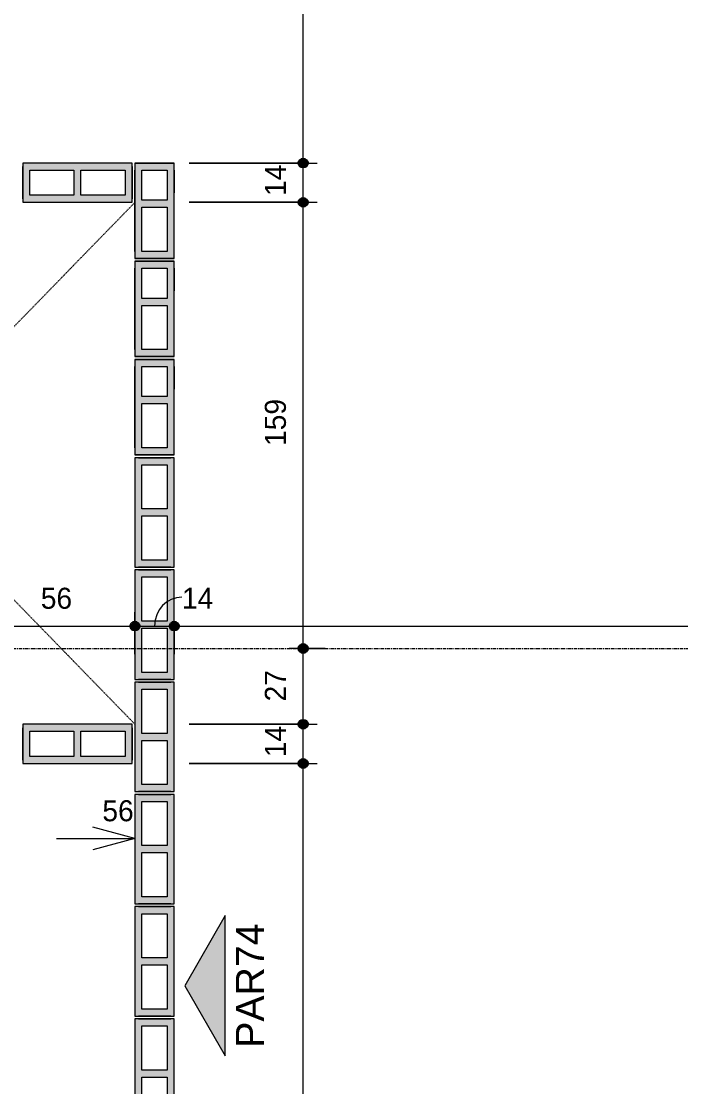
# Model space of a CAD drawing. Header units: centimetres. Extents: x 170 to 13810, y -2277 to 8860.
# Drawn here: x 12794.1 to 13029.1, y -289.9 to 89.7 of the extents above; entities that cross this region are included whole.
import ezdxf

# ---------------------------------------------------------------- set-up
doc = ezdxf.new("R2010")
doc.units = ezdxf.units.CM
doc.linetypes.add('Linha de eixo', pattern=[2.2225, 1.27, -0.3175, 0.3175, -0.3175])
doc.linetypes.add('Projeção', pattern=[0.396875, 0.238125, -0.15875])
for name, color, linetype, lineweight, true_color in [('A-ANNO-DIMS-1', 1, 'Continuous', 9, 0xff0000), ('G-ANNO-SYMB-1', 251, 'Continuous', 9, 0x646464), ('S-BEAM-3', 9, 'Continuous', 9, 0xc0c0c0), ('S-BEAM-8', 142, 'Continuous', 9, 0x0080c0)]:
    doc.layers.add(name, color=color, linetype=linetype, lineweight=lineweight, true_color=true_color)
for name, color, linetype, lineweight in [('A-ANNO-DIMS-50', 7, 'Continuous', 9), ('A-DETL-GENF', 7, 'Continuous', 9), ('A-FLOR-OVHD', 7, 'Projeção', 9), ('G-ANNO-SYMB', 7, 'Continuous', 9), ('S-BEAM', 7, 'Continuous', 9), ('S-BEAM-2', 7, 'Continuous', 13), ('S-GRID-1', 7, 'Linha de eixo', 9)]:
    doc.layers.add(name, color=color, linetype=linetype, lineweight=lineweight)
doc.styles.add('Arial_1', font='arial.ttf', dxfattribs={"height": 10})
doc.styles.add('Bahnschrift_13', font='', dxfattribs={"height": 7.5})
doc.styles.get('Bahnschrift_13').set_extended_font_data('Bahnschrift')
doc.dimstyles.new('COTA_ACUMULADA', dxfattribs={"dimscale": 30.48, "dimtxt": 8.33133, "dimasz": 0.049213, "dimexe": 0, "dimexo": 0.0625, "dimgap": 0.131234, "dimtad": 0, "dimjust": 2, "dimdec": 0, "dimzin": 0, "dimdsep": 46, "dimtxsty": 'Bahnschrift_13', "dimblk1": 'NONE', "dimblk2": 'OPEN30', "dimsah": 1, "dimcen": 0.09, "dimse1": 1, "dimsd1": 1, "dimazin": 0, "dimtfac": 1, "dimtdec": 4, "dimtix": 1, "dimtmove": 2, "dimatfit": 3, "dimfxl": 0, "dimfxlon": 1, "dimtvp": 1, "dimtolj": 1, "dimtzin": 0, "dimarcsym": 2})
doc.dimstyles.new('COTA_LINEAR', dxfattribs={"dimscale": 30.48, "dimtxt": 8.33133, "dimasz": 0.393701, "dimexe": 0.164042, "dimexo": 0.328084, "dimgap": 0.131234, "dimtad": 1, "dimdec": 0, "dimzin": 0, "dimdsep": 46, "dimtxsty": 'Bahnschrift_13', "dimblk1": 'DOTSMALL', "dimblk2": 'DOTSMALL', "dimsah": 1, "dimcen": 0.09, "dimdle": 0.164042, "dimazin": 0, "dimtfac": 1, "dimtdec": 4, "dimtix": 1, "dimtmove": 0, "dimatfit": 3, "dimfxl": 1, "dimtvp": 1, "dimtolj": 1, "dimtzin": 0, "dimarcsym": 2})
doc.dimstyles.new('COTA_LINEAR_1', dxfattribs={"dimscale": 30.48, "dimtxt": 8.33133, "dimasz": 0.393701, "dimexe": 0.164042, "dimexo": 0.328084, "dimgap": 0.131234, "dimtad": 1, "dimdec": 0, "dimzin": 0, "dimdsep": 46, "dimtxsty": 'Bahnschrift_13', "dimblk1": 'DOTSMALL', "dimblk2": 'DOTSMALL', "dimsah": 1, "dimcen": 0.09, "dimdle": 0.164042, "dimazin": 0, "dimtfac": 1, "dimtdec": 4, "dimtix": 1, "dimtmove": 1, "dimatfit": 3, "dimfxl": 1, "dimtvp": 1, "dimtolj": 1, "dimtzin": 0, "dimarcsym": 2})

# ---------------------------------------------------------------- blocks, each defined once
blk = doc.blocks.new('LEONE - BLOCO 14X39X1 - LEONE - BLOCO 14X39X19-2886981-COBERTURA - MODULAÇÃO 1ª FIADA')
at = {"layer": 'S-BEAM-3'}
h = blk.add_hatch(color=256, dxfattribs=at)
h.paths.add_polyline_path([(-19.5, -4.5), (-19.5, -7), (19.5, -7), (19.5, 7), (-19.5, 7), (-19.5, 0)])
h.paths.add_polyline_path([(-17, 4.5), (-1.25, 4.5), (-1.25, -4.5), (-17, -4.5)])
h.paths.add_polyline_path([(1.25, 4.16), (1.25, 4.5), (17, 4.5), (17, -4.5), (1.25, -4.5), (1.25, -4.16)])
at = {"layer": 'A-DETL-GENF'}
for p, q in [((19.5, 7), (-19.5, 7)), ((-19.5, 7), (-19.5, 0)), ((-17, -4.5), (-17, 4.5)), ((-17, 4.5), (-1.25, 4.5)), ((-1.25, 4.5), (-1.25, -4.5)), ((1.25, -4.5), (1.25, 4.5)), ((1.25, 4.5), (17, 4.5)), ((17, 4.5), (17, -4.5)), ((19.5, 0), (19.5, 7)), ((-19.5, 0), (-19.5, -7)), ((19.5, -7), (19.5, 0)), ((-19.5, -7), (19.5, -7)), ((-1.25, -4.5), (-17, -4.5)), ((17, -4.5), (1.25, -4.5))]:
    blk.add_line(p, q, dxfattribs=at)
at = {"layer": 'S-BEAM-2'}
for p, q in [((-19.5, 7), (-19.5, -7)), ((19.5, 7), (-19.5, 7)), ((-19.5, 5.75), (-19.5, -5.75)), ((-19.5, -5.75), (-19.5, 5.75)), ((19.5, -7), (19.5, 7)), ((19.5, -7), (19.5, 7)), ((19.5, 5.75), (19.5, -5.75)), ((-19.5, -7), (19.5, -7))]:
    blk.add_line(p, q, dxfattribs=at)
at = {"layer": 'S-BEAM-3'}
for p, q in [((-17, 4.5), (-1.25, 4.5)), ((-17, -4.5), (-17, 4.5)), ((-1.25, 4.5), (-1.25, -4.5)), ((1.25, 4.5), (17, 4.5)), ((1.25, -4.5), (1.25, 4.5)), ((17, 4.5), (17, -4.5)), ((-1.25, -4.5), (-17, -4.5)), ((17, -4.5), (1.25, -4.5))]:
    blk.add_line(p, q, dxfattribs=at)
blk = doc.blocks.new('LEONE - BLOCO 14x34x19 - LEONE - BLOCO 14x34x19-541693-COBERTURA - MODULAÇÃO 1ª FIADA')
at = {"layer": 'S-BEAM-8'}
h = blk.add_hatch(color=256, dxfattribs=at)
h.paths.add_polyline_path([(19.5, -7), (19.5, 7), (-14.5, 7), (-14.5, -7), (2.5, -7)])
h.paths.add_polyline_path([(2.5, -4.5), (1.25, -4.5), (1.25, 4.5), (17, 4.5), (17, -4.5)])
h.paths.add_polyline_path([(-12, -4.5), (-12, 4.5), (-1.25, 4.5), (-1.25, -4.5), (-3, -4.5)])
at = {"layer": 'A-DETL-GENF'}
for p, q in [((-14.5, 7), (-14.5, 0)), ((2.5, 7), (-14.5, 7)), ((-12, -4.5), (-12, 4.5)), ((-12, 4.5), (-1.25, 4.5)), ((-1.25, 4.5), (-1.25, -4.5)), ((1.25, 4.5), (17, 4.5)), ((1.25, -4.5), (1.25, 4.5)), ((19.5, 7), (2.5, 7)), ((17, 4.5), (17, -4.5)), ((19.5, 0), (19.5, 7)), ((-14.5, 0), (-14.5, -7)), ((19.5, -7), (19.5, 0)), ((-14.5, -7), (2.5, -7)), ((-1.25, -4.5), (-12, -4.5)), ((17, -4.5), (1.25, -4.5)), ((2.5, -7), (19.5, -7))]:
    blk.add_line(p, q, dxfattribs=at)
at = {"layer": 'S-BEAM-2'}
for p, q in [((-14.5, 7), (-14.5, -7)), ((19.5, 7), (-14.5, 7)), ((-14.5, 7), (-14.5, -7)), ((-14.5, -7), (-14.5, 6.8804)), ((-14.5, 5.75), (-14.5, -5.75)), ((-14.5, -5.75), (-14.5, 5.75)), ((-12, 7), (-3.9375, 7)), ((-12, 7), (-3.9375, 7)), ((17, 7), (-12, 7)), ((19.5, -7), (19.5, 7)), ((19.5, 7), (19.5, -7)), ((19.5, -7), (19.5, 7)), ((19.5, -5.75), (19.5, 5.75)), ((19.5, 5.75), (19.5, -5.75)), ((-14.5, -7), (19.5, -7)), ((-12, -7), (-3.9375, -7)), ((-12, -7), (-3.9375, -7)), ((17, -7), (-12, -7))]:
    blk.add_line(p, q, dxfattribs=at)
at = {"layer": 'S-BEAM-3'}
for p, q in [((-12, 4.5), (-1.25, 4.5)), ((-12, -4.5), (-12, 4.5)), ((-1.25, 4.5), (-1.25, -4.5)), ((1.25, 4.5), (17, 4.5)), ((1.25, -4.5), (1.25, 4.5)), ((17, 4.5), (17, -4.5)), ((-1.25, -4.5), (-12, -4.5)), ((17, -4.5), (1.25, -4.5))]:
    blk.add_line(p, q, dxfattribs=at)
blk = doc.blocks.new('Elevação - Número de detalhe-142644-COBERTURA - MODULAÇÃO 1ª FIADA')
at = {"layer": 'G-ANNO-SYMB-1'}
blk.add_hatch(color=256, dxfattribs=at).paths.add_polyline_path([(0.5, 0), (-0.5, 0), (0, 0.2887)])
at = {"layer": 'G-ANNO-SYMB'}
for p, q in [((0, 0.2887), (-0.5, 0)), ((0.5, 0), (0, 0.2887)), ((-0.5, 0), (0.5, 0))]:
    blk.add_line(p, q, dxfattribs=at)
blk = doc.blocks.new('DIMBLOCK70-COBERTURA - MODULAÇÃO 1ª FIADA')
at = {"layer": 'A-ANNO-DIMS-50', "lineweight": 35, "true_color": 0xff0000}
h = blk.add_hatch(color=1, dxfattribs=at)
edge = h.paths.add_edge_path()
edge.add_arc((12894.53, -174.76), 1.5, 0, 360)
h = blk.add_hatch(color=1, dxfattribs=at)
edge = h.paths.add_edge_path()
edge.add_arc((12894.53, -495.76), 1.5, 0, 360)
at = {"layer": 'A-ANNO-DIMS-50', "color": 1, "true_color": 0xff0000}
for p, q in [((12853.89, -174.76), (12899.53, -174.76)), ((12894.53, -174.76), (12853.89, -174.76)), ((12894.53, -495.76), (12894.53, -174.76)), ((12902.41, -495.76), (12889.53, -495.76)), ((12894.53, -495.76), (12902.41, -495.76))]:
    blk.add_line(p, q, dxfattribs=at)
at = {"layer": 'A-ANNO-DIMS-50', "color": 1, "lineweight": 35, "true_color": 0xff0000}
for centre in [(12894.53, -174.76), (12894.53, -495.76)]:
    blk.add_circle(centre, 1.5, dxfattribs=at)
at = {"layer": 'A-ANNO-DIMS-50', "color": 0, "insert": (12880.88, -342.51), "char_height": 7.5, "width": 17.4201, "attachment_point": 1, "rotation": 90, "line_spacing_factor": 1.009858, "style": 'Bahnschrift_13'}
blk.add_mtext('321', dxfattribs=at)
blk = doc.blocks.new('_DotSmall')
at = {"color": 0, "linetype": 'ByBlock', "const_width": 0.5}
blk.add_lwpolyline([(-0.0625, 0, 1), (0.0625, 0, 1)], format="xyb", close=True, dxfattribs=at)
blk = doc.blocks.new('DIMBLOCK71-COBERTURA - MODULAÇÃO 1ª FIADA')
at = {"layer": 'A-ANNO-DIMS-50', "lineweight": 35, "true_color": 0xff0000}
h = blk.add_hatch(color=1, dxfattribs=at)
edge = h.paths.add_edge_path()
edge.add_arc((12894.53, -160.76), 1.5, 0, 360)
h = blk.add_hatch(color=1, dxfattribs=at)
edge = h.paths.add_edge_path()
edge.add_arc((12894.53, -174.76), 1.5, 0, 360)
at = {"layer": 'A-ANNO-DIMS-50', "color": 1, "true_color": 0xff0000}
for p, q in [((12853.89, -160.76), (12899.53, -160.76)), ((12894.53, -160.76), (12853.89, -160.76)), ((12894.53, -174.76), (12894.53, -160.76)), ((12853.89, -174.76), (12899.53, -174.76)), ((12894.53, -174.76), (12853.89, -174.76))]:
    blk.add_line(p, q, dxfattribs=at)
at = {"layer": 'A-ANNO-DIMS-50', "color": 1, "lineweight": 35, "true_color": 0xff0000}
for centre in [(12894.53, -160.76), (12894.53, -174.76)]:
    blk.add_circle(centre, 1.5, dxfattribs=at)
at = {"layer": 'A-ANNO-DIMS-50', "color": 0, "insert": (12880.88, -172.49), "char_height": 7.5, "width": 11.3609, "attachment_point": 1, "rotation": 90, "line_spacing_factor": 1.009858, "style": 'Bahnschrift_13'}
blk.add_mtext('14', dxfattribs=at)
blk = doc.blocks.new('DIMBLOCK72-COBERTURA - MODULAÇÃO 1ª FIADA')
at = {"layer": 'A-ANNO-DIMS-50', "lineweight": 35, "true_color": 0xff0000}
h = blk.add_hatch(color=1, dxfattribs=at)
edge = h.paths.add_edge_path()
edge.add_arc((12894.53, -133.76), 1.5, 0, 360)
h = blk.add_hatch(color=1, dxfattribs=at)
edge = h.paths.add_edge_path()
edge.add_arc((12894.53, -160.76), 1.5, 0, 360)
at = {"layer": 'A-ANNO-DIMS-50', "color": 1, "true_color": 0xff0000}
for p, q in [((12902.41, -133.76), (12889.53, -133.76)), ((12894.53, -160.76), (12894.53, -133.76)), ((12894.53, -133.76), (12902.41, -133.76)), ((12853.89, -160.76), (12899.53, -160.76)), ((12894.53, -160.76), (12853.89, -160.76))]:
    blk.add_line(p, q, dxfattribs=at)
at = {"layer": 'A-ANNO-DIMS-50', "color": 1, "lineweight": 35, "true_color": 0xff0000}
for centre in [(12894.53, -133.76), (12894.53, -160.76)]:
    blk.add_circle(centre, 1.5, dxfattribs=at)
at = {"layer": 'A-ANNO-DIMS-50', "color": 0, "insert": (12880.88, -152.62), "char_height": 7.5, "width": 12.8757, "attachment_point": 1, "rotation": 90, "line_spacing_factor": 1.009858, "style": 'Bahnschrift_13'}
blk.add_mtext('27', dxfattribs=at)
blk = doc.blocks.new('DIMBLOCK73-COBERTURA - MODULAÇÃO 1ª FIADA')
at = {"layer": 'A-ANNO-DIMS-50', "lineweight": 35, "true_color": 0xff0000}
h = blk.add_hatch(color=1, dxfattribs=at)
edge = h.paths.add_edge_path()
edge.add_arc((12894.53, 25.24), 1.5, 0, 360)
h = blk.add_hatch(color=1, dxfattribs=at)
edge = h.paths.add_edge_path()
edge.add_arc((12894.53, -133.76), 1.5, 0, 360)
at = {"layer": 'A-ANNO-DIMS-50', "color": 1, "true_color": 0xff0000}
for p, q in [((12853.89, 25.24), (12899.53, 25.24)), ((12894.53, 25.24), (12853.89, 25.24)), ((12894.53, -133.76), (12894.53, 25.24)), ((12902.41, -133.76), (12889.53, -133.76)), ((12894.53, -133.76), (12902.41, -133.76))]:
    blk.add_line(p, q, dxfattribs=at)
at = {"layer": 'A-ANNO-DIMS-50', "color": 1, "lineweight": 35, "true_color": 0xff0000}
for centre in [(12894.53, 25.24), (12894.53, -133.76)]:
    blk.add_circle(centre, 1.5, dxfattribs=at)
at = {"layer": 'A-ANNO-DIMS-50', "color": 0, "insert": (12880.88, -61.58), "char_height": 7.5, "width": 17.5715, "attachment_point": 1, "rotation": 90, "line_spacing_factor": 1.009858, "style": 'Bahnschrift_13'}
blk.add_mtext('159', dxfattribs=at)
blk = doc.blocks.new('DIMBLOCK74-COBERTURA - MODULAÇÃO 1ª FIADA')
at = {"layer": 'A-ANNO-DIMS-50', "lineweight": 35, "true_color": 0xff0000}
h = blk.add_hatch(color=1, dxfattribs=at)
edge = h.paths.add_edge_path()
edge.add_arc((12894.53, 39.24), 1.5, 0, 360)
h = blk.add_hatch(color=1, dxfattribs=at)
edge = h.paths.add_edge_path()
edge.add_arc((12894.53, 25.24), 1.5, 0, 360)
at = {"layer": 'A-ANNO-DIMS-50', "color": 1, "true_color": 0xff0000}
for p, q in [((12853.89, 39.24), (12899.53, 39.24)), ((12894.53, 39.24), (12853.89, 39.24)), ((12894.53, 25.24), (12894.53, 39.24)), ((12853.89, 25.24), (12899.53, 25.24)), ((12894.53, 25.24), (12853.89, 25.24))]:
    blk.add_line(p, q, dxfattribs=at)
at = {"layer": 'A-ANNO-DIMS-50', "color": 1, "lineweight": 35, "true_color": 0xff0000}
for centre in [(12894.53, 39.24), (12894.53, 25.24)]:
    blk.add_circle(centre, 1.5, dxfattribs=at)
at = {"layer": 'A-ANNO-DIMS-50', "color": 0, "insert": (12880.88, 27.51), "char_height": 7.5, "width": 11.3609, "attachment_point": 1, "rotation": 90, "line_spacing_factor": 1.009858, "style": 'Bahnschrift_13'}
blk.add_mtext('14', dxfattribs=at)
blk = doc.blocks.new('DIMBLOCK75-COBERTURA - MODULAÇÃO 1ª FIADA')
at = {"layer": 'A-ANNO-DIMS-50', "lineweight": 35, "true_color": 0xff0000}
h = blk.add_hatch(color=1, dxfattribs=at)
edge = h.paths.add_edge_path()
edge.add_arc((12894.53, 430.24), 1.5, 0, 360)
h = blk.add_hatch(color=1, dxfattribs=at)
edge = h.paths.add_edge_path()
edge.add_arc((12894.53, 39.24), 1.5, 0, 360)
at = {"layer": 'A-ANNO-DIMS-50', "color": 1, "true_color": 0xff0000}
for p, q in [((12902.41, 430.24), (12889.53, 430.24)), ((12894.53, 39.24), (12894.53, 430.24)), ((12894.53, 430.24), (12902.41, 430.24)), ((12853.89, 39.24), (12899.53, 39.24)), ((12894.53, 39.24), (12853.89, 39.24))]:
    blk.add_line(p, q, dxfattribs=at)
at = {"layer": 'A-ANNO-DIMS-50', "color": 1, "lineweight": 35, "true_color": 0xff0000}
for centre in [(12894.53, 430.24), (12894.53, 39.24)]:
    blk.add_circle(centre, 1.5, dxfattribs=at)
at = {"layer": 'A-ANNO-DIMS-50', "color": 0, "insert": (12880.88, 227.49), "char_height": 7.5, "width": 17.4201, "attachment_point": 1, "rotation": 90, "line_spacing_factor": 1.009858, "style": 'Bahnschrift_13'}
blk.add_mtext('391', dxfattribs=at)
blk = doc.blocks.new('DIMBLOCK115-COBERTURA - MODULAÇÃO 1ª FIADA')
at = {"layer": 'A-ANNO-DIMS-50', "lineweight": 35, "true_color": 0xff0000}
h = blk.add_hatch(color=1, dxfattribs=at)
edge = h.paths.add_edge_path()
edge.add_arc((12778.59, -125.76), 1.5, 0, 360)
h = blk.add_hatch(color=1, dxfattribs=at)
edge = h.paths.add_edge_path()
edge.add_arc((12834.59, -125.76), 1.5, 0, 360)
at = {"layer": 'A-ANNO-DIMS-50', "color": 1, "true_color": 0xff0000}
for p, q in [((12778.59, -133.63), (12778.59, -120.76)), ((12834.59, -135.76), (12834.59, -120.76)), ((12778.59, -125.76), (12834.59, -125.76)), ((12778.59, -125.76), (12778.59, -133.63)), ((12834.59, -125.76), (12834.59, -135.76))]:
    blk.add_line(p, q, dxfattribs=at)
at = {"layer": 'A-ANNO-DIMS-50', "color": 1, "lineweight": 35, "true_color": 0xff0000}
for centre in [(12778.59, -125.76), (12834.59, -125.76)]:
    blk.add_circle(centre, 1.5, dxfattribs=at)
at = {"layer": 'A-ANNO-DIMS-50', "color": 0, "insert": (12801.03, -112.11), "char_height": 7.5, "width": 13.3301, "attachment_point": 1, "line_spacing_factor": 1.009858, "style": 'Bahnschrift_13'}
blk.add_mtext('56', dxfattribs=at)
blk = doc.blocks.new('DIMBLOCK116-COBERTURA - MODULAÇÃO 1ª FIADA')
at = {"layer": 'A-ANNO-DIMS-50', "lineweight": 35, "true_color": 0xff0000}
h = blk.add_hatch(color=1, dxfattribs=at)
edge = h.paths.add_edge_path()
edge.add_arc((12834.59, -125.76), 1.5, 0, 360)
h = blk.add_hatch(color=1, dxfattribs=at)
edge = h.paths.add_edge_path()
edge.add_arc((12848.59, -125.76), 1.5, 0, 360)
at = {"layer": 'A-ANNO-DIMS-50', "color": 1, "true_color": 0xff0000}
for p, q in [((12834.59, -135.76), (12834.59, -120.76)), ((12848.59, -135.76), (12848.59, -120.76)), ((12834.59, -125.76), (12848.59, -125.76)), ((12834.59, -125.76), (12834.59, -135.76)), ((12848.59, -125.76), (12848.59, -135.76))]:
    blk.add_line(p, q, dxfattribs=at)
at = {"layer": 'A-ANNO-DIMS-50', "color": 1, "lineweight": 35, "true_color": 0xff0000}
for centre in [(12834.59, -125.76), (12848.59, -125.76)]:
    blk.add_circle(centre, 1.5, dxfattribs=at)
at = {"layer": 'A-ANNO-DIMS-50', "color": 1, "true_color": 0xff0000}
blk.add_ellipse((12851.34, -125.76), major_axis=(0, 10.31), ratio=0.945469, start_param=0, end_param=1.570796, dxfattribs=at)
at = {"layer": 'A-ANNO-DIMS-50', "color": 0, "insert": (12851.34, -112.11), "char_height": 7.5, "width": 11.3609, "attachment_point": 1, "line_spacing_factor": 1.009858, "style": 'Bahnschrift_13'}
blk.add_mtext('14', dxfattribs=at)
blk = doc.blocks.new('DIMBLOCK117-COBERTURA - MODULAÇÃO 1ª FIADA')
at = {"layer": 'A-ANNO-DIMS-50', "lineweight": 35, "true_color": 0xff0000}
h = blk.add_hatch(color=1, dxfattribs=at)
edge = h.paths.add_edge_path()
edge.add_arc((12848.59, -125.76), 1.5, 0, 360)
h = blk.add_hatch(color=1, dxfattribs=at)
edge = h.paths.add_edge_path()
edge.add_arc((13589.59, -125.76), 1.5, 0, 360)
at = {"layer": 'A-ANNO-DIMS-50', "color": 1, "true_color": 0xff0000}
for p, q in [((12848.59, -135.76), (12848.59, -120.76)), ((13589.59, -133.63), (13589.59, -120.76)), ((12848.59, -125.76), (13594.59, -125.76)), ((12848.59, -125.76), (12848.59, -135.76)), ((13589.59, -125.76), (13589.59, -133.63))]:
    blk.add_line(p, q, dxfattribs=at)
at = {"layer": 'A-ANNO-DIMS-50', "color": 1, "lineweight": 35, "true_color": 0xff0000}
for centre in [(12848.59, -125.76), (13589.59, -125.76)]:
    blk.add_circle(centre, 1.5, dxfattribs=at)
at = {"layer": 'A-ANNO-DIMS-50', "color": 0, "insert": (13211.7, -112.11), "char_height": 7.5, "width": 17.723, "attachment_point": 1, "line_spacing_factor": 1.009858, "style": 'Bahnschrift_13'}
blk.add_mtext('741', dxfattribs=at)
blk = doc.blocks.new('DIMBLOCK150-COBERTURA - MODULAÇÃO 1ª FIADA')
at = {"layer": 'A-ANNO-DIMS-50', "color": 1, "true_color": 0xff0000}
for p, q in [((12834.59, -201.48), (12819.59, -197.46)), ((12806.59, -201.48), (12834.59, -201.48)), ((12834.59, -201.48), (12819.59, -205.5)), ((12834.59, -201.48), (12834.59, -201.48)), ((12834.59, -201.48), (12834.59, -201.48))]:
    blk.add_line(p, q, dxfattribs=at)
at = {"layer": 'A-ANNO-DIMS-50', "color": 0, "insert": (12822.98, -187.83), "char_height": 7.5, "width": 13.3301, "attachment_point": 1, "line_spacing_factor": 1.009858, "style": 'Bahnschrift_13'}
blk.add_mtext('56', dxfattribs=at)
blk = doc.blocks.new('_None')
blk = doc.blocks.new('_Open30')
at = {"color": 0, "linetype": 'ByBlock', "lineweight": -2}
for p, q in [((-1, 0.27), (0, 0)), ((0, 0), (-1, -0.27)), ((0, 0), (-1, 0))]:
    blk.add_line(p, q, dxfattribs=at)

msp = doc.modelspace()

# ---------------------------------------------------------------- linework, layer by layer
at = {"layer": 'A-FLOR-OVHD'}
for p, q in [((12653.59, 25.24), (12834.59, -160.76)), ((12653.59, -160.76), (12834.59, 25.24))]:
    msp.add_line(p, q, dxfattribs=at)
at = {"layer": 'S-GRID-1'}
msp.add_line((10910.69, -133.76), (13744.95, -133.76), dxfattribs=at)

# ---------------------------------------------------------------- block references
at = {"layer": 'G-ANNO-SYMB', "xscale": 49.99999999999998, "yscale": 49.99999999999998, "zscale": 49.99999999999998, "rotation": 89.99999999999994}
msp.add_blockref('Elevação - Número de detalhe-142644-COBERTURA - MODULAÇÃO 1ª FIADA', (12866.78, -253.97), dxfattribs=at)
at = {"layer": 'S-BEAM'}
for name, p, rotation in [('LEONE - BLOCO 14X39X1 - LEONE - BLOCO 14X39X19-2886981-COBERTURA - MODULAÇÃO 1ª FIADA', (12814.09, 32.24), 180), ('LEONE - BLOCO 14x34x19 - LEONE - BLOCO 14x34x19-541693-COBERTURA - MODULAÇÃO 1ª FIADA', (12841.59, 24.74), 269.9999999999991), ('LEONE - BLOCO 14x34x19 - LEONE - BLOCO 14x34x19-541693-COBERTURA - MODULAÇÃO 1ª FIADA', (12841.59, -10.26), 269.9999999999991), ('LEONE - BLOCO 14x34x19 - LEONE - BLOCO 14x34x19-541693-COBERTURA - MODULAÇÃO 1ª FIADA', (12841.59, -45.26), 269.9999999999991), ('LEONE - BLOCO 14X39X1 - LEONE - BLOCO 14X39X19-2886981-COBERTURA - MODULAÇÃO 1ª FIADA', (12841.59, -85.26), 89.99999999999974), ('LEONE - BLOCO 14X39X1 - LEONE - BLOCO 14X39X19-2886981-COBERTURA - MODULAÇÃO 1ª FIADA', (12841.59, -125.26), 89.99999999999974), ('LEONE - BLOCO 14X39X1 - LEONE - BLOCO 14X39X19-2886981-COBERTURA - MODULAÇÃO 1ª FIADA', (12841.59, -165.26), 89.99999999999974), ('LEONE - BLOCO 14X39X1 - LEONE - BLOCO 14X39X19-2886981-COBERTURA - MODULAÇÃO 1ª FIADA', (12841.59, -205.26), 89.99999999999974), ('LEONE - BLOCO 14X39X1 - LEONE - BLOCO 14X39X19-2886981-COBERTURA - MODULAÇÃO 1ª FIADA', (12841.59, -245.26), 89.99999999999974), ('LEONE - BLOCO 14X39X1 - LEONE - BLOCO 14X39X19-2886981-COBERTURA - MODULAÇÃO 1ª FIADA', (12841.59, -285.26), 89.99999999999974)]:
    msp.add_blockref(name, p, dxfattribs=dict(at, rotation=rotation))
msp.add_blockref('LEONE - BLOCO 14X39X1 - LEONE - BLOCO 14X39X19-2886981-COBERTURA - MODULAÇÃO 1ª FIADA', (12814.09, -167.76), dxfattribs=at)

# ---------------------------------------------------------------- texts
at = {"layer": 'G-ANNO-SYMB', "insert": (12870.57, -276.04), "char_height": 10, "width": 54.9156, "attachment_point": 1, "rotation": 90, "style": 'Arial_1'}
msp.add_mtext('PAR74', dxfattribs=at)

# ---------------------------------------------------------------- dimensions: what is measured, and where the dimension line sits
at = {"layer": 'A-ANNO-DIMS-1'}
for base, p1, p2, override, picture, middle in [((12894.53, 430.24), (12843.89, 39.24), (12892.41, 430.24), {"dimpost": '<>', "dimfxl": 393.999521}, 'DIMBLOCK75-COBERTURA - MODULAÇÃO 1ª FIADA', (12886.7, 234.74)), ((12894.53, 39.24), (12843.89, 25.24), (12843.89, 39.24), {"dimpost": '<>', "dimfxl": 14}, 'DIMBLOCK74-COBERTURA - MODULAÇÃO 1ª FIADA', (12886.78, 32.24)), ((12894.53, 25.24), (12892.41, -133.76), (12843.89, 25.24), {"dimpost": '<>', "dimfxl": 166.236343}, 'DIMBLOCK73-COBERTURA - MODULAÇÃO 1ª FIADA', (12886.7, -54.26)), ((12894.53, -133.76), (12843.89, -160.76), (12892.41, -133.76), {"dimpost": '<>', "dimfxl": 55.523815}, 'DIMBLOCK72-COBERTURA - MODULAÇÃO 1ª FIADA', (12886.74, -147.26)), ((12894.53, -160.76), (12843.89, -174.76), (12843.89, -160.76), {"dimpost": '<>', "dimfxl": 14}, 'DIMBLOCK71-COBERTURA - MODULAÇÃO 1ª FIADA', (12886.78, -167.76)), ((12894.53, -174.76), (12892.41, -495.76), (12843.89, -174.76), {"dimpost": '<>', "dimfxl": 324.645714}, 'DIMBLOCK70-COBERTURA - MODULAÇÃO 1ª FIADA', (12886.7, -335.26))]:
    dim = msp.add_linear_dim(base=base, p1=p1, p2=p2, angle=90, dimstyle='COTA_LINEAR', override=override, dxfattribs=at)
    dim.commit()
    dim.dimension.update_dxf_attribs({"geometry": picture, "text_midpoint": middle})
for base, p1, p2, override, picture, middle in [((12834.59, -125.76), (12778.59, -123.63), (12834.59, -145.76), {"dimpost": '<>', "dimfxl": 60.211331}, 'DIMBLOCK115-COBERTURA - MODULAÇÃO 1ª FIADA', (12806.59, -117.97)), ((13589.59, -125.76), (12848.59, -145.76), (13589.59, -123.63), {"dimpost": '<>', "dimfxl": 741.330159}, 'DIMBLOCK117-COBERTURA - MODULAÇÃO 1ª FIADA', (13219.09, -118))]:
    dim = msp.add_linear_dim(base=base, p1=p1, p2=p2, dimstyle='COTA_LINEAR', override=override, dxfattribs=at)
    dim.commit()
    dim.dimension.update_dxf_attribs({"geometry": picture, "text_midpoint": middle})
for base, p1, p2, dimstyle, override, picture, middle in [((12848.59, -125.76), (12834.59, -145.76), (12848.59, -145.76), 'COTA_LINEAR_1', {"dimpost": '<>', "dimfxl": 14}, 'DIMBLOCK116-COBERTURA - MODULAÇÃO 1ª FIADA', (12857.02, -117.11)), ((12834.59, -201.48), (12778.59, -201.48), (12834.59, -201.48), 'COTA_ACUMULADA', {"dimpost": '<>', "dimfxl": 56}, 'DIMBLOCK150-COBERTURA - MODULAÇÃO 1ª FIADA', (12829.64, -192.83))]:
    dim = msp.add_linear_dim(base=base, p1=p1, p2=p2, dimstyle=dimstyle, override=override, dxfattribs=at)
    dim.commit()
    dim.dimension.update_dxf_attribs({"geometry": picture, "text_midpoint": middle, "dimtype": 160})

doc.saveas('drawing.dxf')
